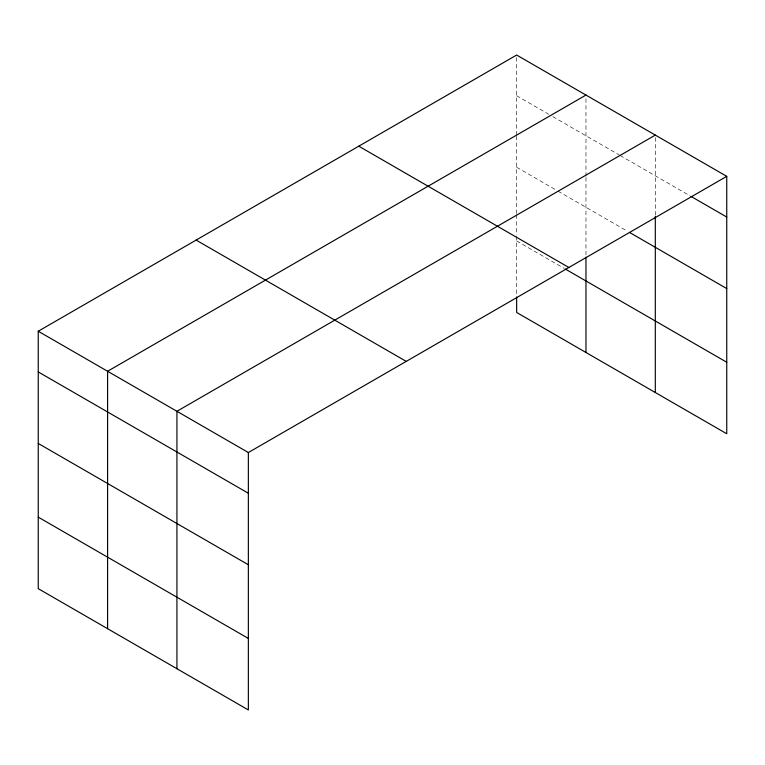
<?xml version="1.0" encoding="UTF-8"?>
<svg xmlns="http://www.w3.org/2000/svg" width="765" height="765" viewBox="0 0 765 765"><rect width="100%" height="100%" fill="white"/><g stroke="black" fill="none" stroke-linecap="round" stroke-linejoin="round"><path stroke-width="0.57" stroke-dasharray="3.83 2.87" d="M516.643 213.607L516.643 136.266M516.643 135.07L516.643 55.042M585.971 177.49L585.971 254.831M585.971 176.294L585.971 95.07M655.309 215.137L655.309 135.099M516.643 95.74L548.715 114.262M552.856 116.653L619.095 154.893M620.128 155.486L690.011 195.83M516.643 167.258L556.997 190.562M558.029 191.154L627.367 231.183M516.643 240.946L564.245 268.429M516.643 214.793L516.643 234.998M516.643 236.184L516.643 295.768"/><path stroke-width="1.15" d="M726.75 176.342L516.643 55.042L38.25 331.235L38.25 588.658L248.357 709.958L248.357 452.536L726.75 176.342L726.75 433.765L516.643 312.464L516.643 296.963M655.309 216.332L655.309 392.522M585.971 95.07L107.588 371.264L107.588 628.687M655.309 135.099L176.925 411.293L176.925 668.715M691.034 196.423L726.75 217.05M629.442 232.378L726.75 288.568M358.766 146.182L568.883 267.492M565.278 269.022L726.75 362.247M196.117 240.086L406.234 361.396M38.25 331.235L248.357 452.536M38.25 371.933L248.357 493.243M38.25 443.451L248.357 564.761M38.25 517.14L248.357 638.44M585.971 257.203L585.971 352.493"/></g></svg>
